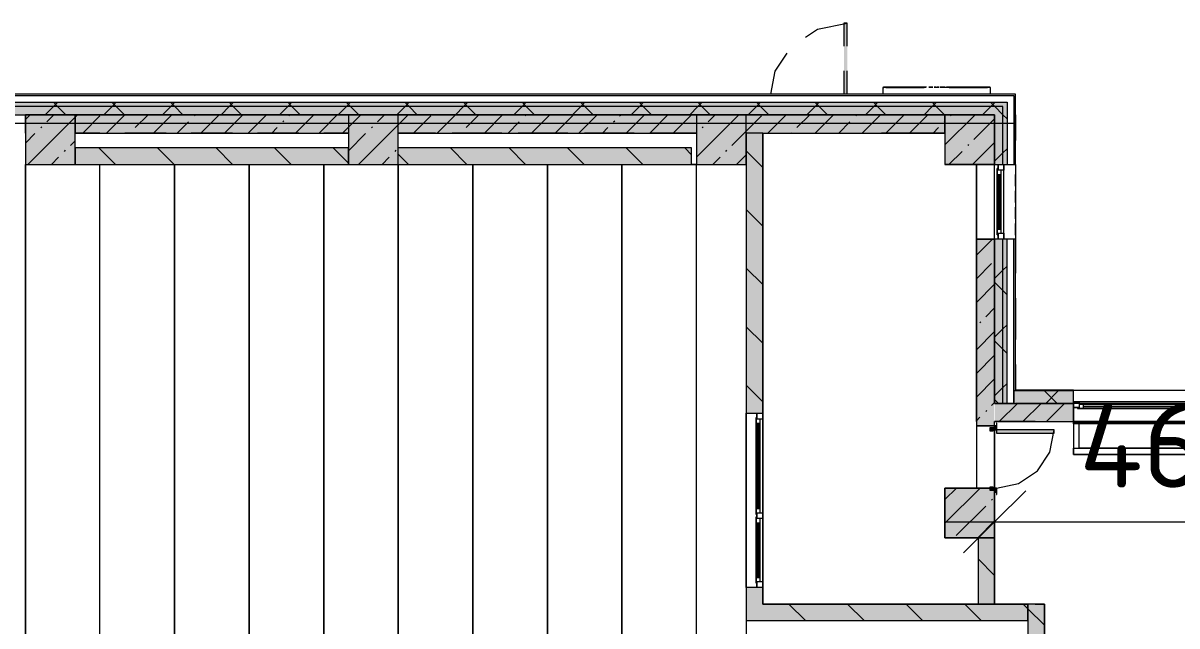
# Model space of a CAD drawing. Header units: millimetres. Extents: x -3817 to 677485, y -22715 to 103890.
# Drawn here: x 13453.5 to 13563.1, y -19439 to -19381.8 of the extents above; entities that cross this region are included whole.
import ezdxf

# ---------------------------------------------------------------- set-up
doc = ezdxf.new("R2010")
doc.units = ezdxf.units.MM
doc.layers.add('PDF _Геометрия', color=7, linetype='Continuous', true_color=0x1d1d1d)
doc.layers.add('PDF _Сплошная заливка', color=7, linetype='Continuous', true_color=0xffffff)
doc.layers.add('PDF _Текст', color=7, linetype='Continuous')
doc.styles.add('PDF ISOCPEUR', font='isocpeur.ttf')

msp = doc.modelspace()

# ---------------------------------------------------------------- hatches: boundary and pattern name
at = {"layer": 'PDF _Сплошная заливка', "transparency": 33554559}
h = msp.add_hatch(color=256, dxfattribs=at)
h.paths.add_polyline_path([(13546.6, -19389.71), (13546.6, -19389.31), (13435.58, -19389.31), (13435.58, -19389.71), (13545.81, -19389.71)], flags=0)
h.paths.add_polyline_path([(13425.52, -19389.71), (13428.5, -19389.71), (13428.5, -19389.31), (13421.41, -19389.31), (13421.41, -19389.71)], flags=0)
h.paths.add_polyline_path([(13414.32, -19389.71), (13414.32, -19389.31), (13407.24, -19389.31), (13407.24, -19389.71), (13410.91, -19389.71)], flags=0)
h.paths.add_polyline_path([(13400.15, -19389.71), (13400.15, -19389.31), (13388.96, -19389.31), (13389, -19389.71)], flags=0)
h = msp.add_hatch(color=256, dxfattribs=at)
h.paths.add_polyline_path([(13522.19, -19390.49), (13545.81, -19390.49), (13545.81, -19389.71), (13435.58, -19389.71), (13435.58, -19390.49), (13520.46, -19390.49)], flags=0)
h.paths.add_polyline_path([(13414.32, -19390.49), (13414.32, -19389.71), (13407.24, -19389.71), (13407.24, -19390.49), (13410.91, -19390.49)], flags=0)
h.paths.add_polyline_path([(13393.85, -19390.49), (13400.15, -19390.49), (13400.15, -19389.71), (13388.96, -19389.71), (13389, -19390.49), (13389.13, -19390.49)], flags=0)
h.paths.add_polyline_path([(13428.5, -19390.49), (13428.5, -19389.71), (13421.41, -19389.71), (13421.41, -19390.49), (13425.52, -19390.49)], flags=0)
h = msp.add_hatch(color=256, dxfattribs=at)
h.paths.add_polyline_path([(13546.6, -19417.9), (13546.6, -19402.31), (13545.81, -19402.31), (13545.81, -19417.9), (13546.02, -19417.9)], flags=0)
h.paths.add_polyline_path([(13545.81, -19395.22), (13546.6, -19395.22), (13546.6, -19389.71), (13545.81, -19389.71), (13545.81, -19395.07)], flags=0)
h = msp.add_hatch(color=256, dxfattribs=at)
h.paths.add_polyline_path([(13546.99, -19417.9), (13546.99, -19402.31), (13546.6, -19402.31), (13546.6, -19417.9)], flags=0)
h.paths.add_polyline_path([(13546.6, -19395.22), (13546.99, -19395.22), (13546.99, -19389.31), (13546.6, -19389.31), (13546.6, -19395.07)], flags=0)
h = msp.add_hatch(color=256, dxfattribs=at)
h.paths.add_polyline_path([(13489.12, -19392.23), (13517.47, -19392.23), (13517.47, -19390.49), (13489.12, -19390.49), (13489.12, -19391.33)], flags=0)
h.paths.add_polyline_path([(13462.03, -19392.23), (13484.4, -19392.23), (13484.4, -19390.49), (13458.42, -19390.49), (13458.42, -19392.23)], flags=0)
h.paths.add_polyline_path([(13541.09, -19392.23), (13541.09, -19390.49), (13522.19, -19390.49), (13522.19, -19392.23), (13535.07, -19392.23)], flags=0)
for points in [[(13522.19, -19395.22), (13522.19, -19390.49), (13517.47, -19390.49), (13517.47, -19395.22), (13520.46, -19395.22)], [(13545.81, -19395.22), (13545.81, -19390.49), (13541.09, -19390.49), (13541.09, -19395.22), (13542.37, -19395.22)], [(13484.4, -19395.22), (13484.4, -19393.64), (13458.42, -19393.64), (13458.42, -19395.22), (13462.03, -19395.22)], [(13517, -19395.22), (13517, -19393.65), (13489.12, -19393.65), (13489.12, -19395.22), (13489.12, -19395.22)], [(13545.81, -19430.65), (13545.75, -19426.12), (13545.34, -19426.12), (13545.34, -19425.93), (13541.09, -19425.93), (13541.09, -19430.65), (13545.75, -19430.65)], [(13548.96, -19438.52), (13548.96, -19436.95), (13522.19, -19436.95), (13522.19, -19438.52), (13535.07, -19438.52)], [(13550.54, -19440.18), (13550.54, -19436.95), (13548.96, -19436.95), (13548.96, -19440.18), (13549.67, -19440.18)]]:
    msp.add_hatch(color=256, dxfattribs=at).paths.add_polyline_path(points)
h = msp.add_hatch(color=256, dxfattribs=at)
h.paths.add_polyline_path([(13523.77, -19436.95), (13523.77, -19435.37), (13522.19, -19435.37), (13522.19, -19436.95)], flags=0)
h.paths.add_polyline_path([(13522.19, -19418.84), (13523.77, -19418.84), (13523.77, -19392.23), (13522.19, -19392.23), (13522.19, -19408.27)], flags=0)
h = msp.add_hatch(color=256, dxfattribs=at)
h.paths.add_polyline_path([(13578.89, -19417.9), (13586.36, -19417.9), (13586.36, -19416.71), (13577.7, -19416.71), (13577.7, -19417.9)], flags=0)
h.paths.add_polyline_path([(13553.29, -19417.9), (13553.29, -19416.71), (13547.62, -19416.71), (13547.62, -19417.9), (13549.67, -19417.9)], flags=0)
h = msp.add_hatch(color=256, dxfattribs=at)
h.paths.add_polyline_path([(13553.29, -19419.63), (13553.29, -19417.9), (13545.81, -19417.9), (13545.81, -19419.63), (13549.67, -19419.63)], flags=0)
h.paths.add_polyline_path([(13578.89, -19419.63), (13584.24, -19419.63), (13584.24, -19417.9), (13577.7, -19417.9), (13577.7, -19419.63)], flags=0)
at = {"layer": 'PDF _Сплошная заливка', "true_color": 0xe2e2e2, "transparency": 33554559}
msp.add_hatch(color=254, dxfattribs=at).paths.add_polyline_path([(13551.48, -19420.73), (13551.48, -19420.41), (13545.97, -19420.41), (13546.02, -19420.73), (13549.67, -19420.73)])

# ---------------------------------------------------------------- linework, layer by layer
at = {"layer": 'PDF _Геометрия', "color": 253, "lineweight": 9, "true_color": 0xaaaaaa}
for points in [[(13527.83, -19383.12), (13528.97, -19382.36), (13531.8, -19381.79)], [(13531.8, -19383.98), (13531.8, -19381.79), (13531.48, -19381.79), (13531.48, -19383.98)], [(13524.53, -19388.53), (13524.96, -19386.36), (13526.1, -19384.66)], [(13531.48, -19386.34), (13531.48, -19388.53)], [(13531.8, -19388.53), (13531.8, -19386.34)], [(13453.49, -19390.49), (13453.69, -19390.49)], [(13264.56, -19391.28), (13362.98, -19391.28), (13449.36, -19391.28), (13547.78, -19391.28)], [(13523.77, -19392.23), (13523.77, -19436.95), (13544.24, -19436.95)], [(13541.09, -19392.23), (13535.07, -19392.23)], [(13522.19, -19395.22), (13522.19, -19484.19), (13522.19, -19442.46), (13522.19, -19452.7), (13522.19, -19484.17), (13397.39, -19484.17), (13522.19, -19484.17), (13522.19, -19452.7), (13522.19, -19442.46)], [(13544.08, -19419.63), (13544.08, -19395.22), (13541.09, -19395.22)], [(13545.66, -19425.93), (13545.81, -19425.93), (13545.81, -19420.41), (13545.81, -19425.88)], [(13549.67, -19419.63), (13545.81, -19419.63)], [(13545.97, -19425.93), (13548.08, -19425.51), (13549.87, -19424.31), (13551.06, -19422.52), (13551.48, -19420.41)], [(13544.24, -19430.65), (13541.09, -19430.65), (13541.09, -19425.93), (13545.34, -19425.93)], [(13545.81, -19426.32), (13545.81, -19436.95), (13548.96, -19436.95)], [(13545.81, -19436.95), (13545.81, -19430.65)], [(13549.67, -19436.95), (13550.54, -19436.95), (13550.54, -19441.28)]]:
    msp.add_lwpolyline(points, dxfattribs=at)
at = {"layer": 'PDF _Геометрия', "color": 7, "lineweight": 9}
for points in [[(13545.81, -19395.22), (13547.78, -19395.22), (13547.78, -19388.53), (13547.62, -19388.53), (13545.81, -19388.53), (13435.58, -19388.53), (13435.58, -19390.49), (13545.81, -19390.49)], [(13535.31, -19387.88), (13535.32, -19387.88), (13535.35, -19387.88), (13535.38, -19387.88), (13535.42, -19387.88), (13535.38, -19387.88), (13535.35, -19387.88), (13535.32, -19387.88), (13535.31, -19387.88), (13535.3, -19387.88)], [(13539.12, -19387.88), (13535.46, -19387.88)], [(13539.12, -19387.88), (13535.46, -19387.88)], [(13539.12, -19387.9), (13535.46, -19387.9)], [(13535.8, -19387.88), (13535.92, -19387.88), (13536.02, -19387.88), (13536.4, -19387.88), (13536.03, -19387.88), (13535.92, -19387.88)], [(13541.26, -19387.88), (13541.45, -19387.88), (13541.36, -19387.88)], [(13545.14, -19387.88), (13541.48, -19387.88)], [(13545.14, -19387.88), (13541.48, -19387.88)], [(13545.14, -19387.9), (13541.48, -19387.9)], [(13545.3, -19387.88), (13545.28, -19387.88), (13545.26, -19387.88), (13545.22, -19387.88), (13545.19, -19387.88), (13545.22, -19387.88), (13545.26, -19387.88), (13545.28, -19387.88), (13545.3, -19387.88), (13545.3, -19387.88)], [(13458.42, -19390.49), (13453.69, -19390.49), (13453.69, -19395.22), (13458.42, -19395.22)], [(13489.12, -19390.49), (13484.4, -19390.49), (13484.4, -19395.22), (13489.12, -19395.22)], [(13522.19, -19390.49), (13517.47, -19390.49), (13517.47, -19395.22), (13522.19, -19395.22)], [(13545.81, -19395.22), (13545.81, -19390.49), (13541.09, -19390.49), (13541.09, -19395.22)], [(13463.14, -19392.23), (13467.08, -19392.23)], [(13469.44, -19392.23), (13473.38, -19392.23)], [(13475.74, -19392.23), (13479.67, -19392.23)], [(13498.18, -19392.23), (13494.24, -19392.23)], [(13504.48, -19392.23), (13500.54, -19392.23)], [(13510.78, -19392.23), (13506.84, -19392.23)], [(13515.89, -19392.23), (13513.14, -19392.23)], [(13458.42, -19395.22), (13484.4, -19395.22), (13484.4, -19393.64), (13458.42, -19393.64)], [(13547.78, -19402.31), (13545.81, -19402.31), (13545.81, -19395.22), (13547.78, -19395.22)], [(13546.68, -19395.77), (13546.13, -19395.77), (13546.13, -19395.22), (13546.68, -19395.22)], [(13546.05, -19395.61), (13546.05, -19401.91), (13546.13, -19401.91), (13546.13, -19401.75), (13546.44, -19401.75), (13546.44, -19395.77), (13546.13, -19395.77), (13546.13, -19395.61)], [(13546.68, -19402.31), (13546.13, -19402.31), (13546.13, -19401.75), (13546.68, -19401.75)], [(13577.7, -19416.65), (13577.7, -19417.9), (13553.29, -19417.9), (13553.29, -19416.65)], [(13553.85, -19417.75), (13553.85, -19418.3), (13553.29, -19418.3), (13553.29, -19417.75)], [(13553.69, -19418.38), (13570.77, -19418.38), (13570.77, -19418.3), (13570.62, -19418.3), (13570.62, -19417.99), (13553.85, -19417.99), (13553.85, -19418.3), (13553.69, -19418.3)], [(13522.19, -19418.84), (13523.77, -19418.84), (13523.77, -19435.37), (13522.19, -19435.37)], [(13523.14, -19419.23), (13523.14, -19428.45), (13523.22, -19428.45), (13523.22, -19428.29), (13523.53, -19428.29), (13523.53, -19419.39), (13523.22, -19419.39), (13523.22, -19419.23)], [(13523.77, -19419.39), (13523.22, -19419.39), (13523.22, -19418.84), (13523.77, -19418.84)], [(13523.77, -19428.84), (13523.22, -19428.84), (13523.22, -19428.29), (13523.77, -19428.29)], [(13523.14, -19428.68), (13523.14, -19434.98), (13523.22, -19434.98), (13523.22, -19434.82), (13523.53, -19434.82), (13523.53, -19428.84), (13523.22, -19428.84), (13523.22, -19428.68)], [(13544.24, -19430.65), (13544.24, -19436.95), (13545.81, -19436.95), (13545.81, -19430.65)], [(13523.77, -19435.37), (13523.22, -19435.37), (13523.22, -19434.82), (13523.77, -19434.82)], [(13522.19, -19436.95), (13522.19, -19438.52), (13548.96, -19438.52), (13548.96, -19436.95), (13523.77, -19436.95), (13523.77, -19435.37), (13522.19, -19435.37)], [(13548.96, -19436.95), (13548.96, -19440.18), (13548.96, -19441.28), (13550.54, -19441.28), (13550.54, -19440.18), (13550.54, -19436.95)]]:
    msp.add_lwpolyline(points, close=True, dxfattribs=at)
for points in [[(13435.58, -19388.68), (13545.81, -19388.68), (13546.99, -19388.68), (13547.62, -19388.68), (13547.62, -19395.22)], [(13453.69, -19388.53), (13453.02, -19388.53)], [(13526.44, -19388.53), (13523.77, -19388.53)], [(13531.48, -19388.53), (13528.81, -19388.53)], [(13532.43, -19388.53), (13531.8, -19388.53)], [(13535.46, -19387.9), (13535.39, -19387.9), (13535.32, -19387.9), (13535.27, -19387.9), (13535.22, -19387.9), (13535.19, -19387.9), (13535.18, -19387.9), (13535.18, -19388.53)], [(13535.18, -19387.9), (13535.19, -19387.9), (13535.22, -19387.9), (13535.27, -19387.9)], [(13535.26, -19387.88), (13535.27, -19387.88), (13535.29, -19387.88), (13535.32, -19387.88), (13535.36, -19387.88), (13535.41, -19387.88), (13535.36, -19387.88), (13535.32, -19387.88), (13535.29, -19387.88), (13535.27, -19387.88), (13535.26, -19387.88), (13535.26, -19387.9)], [(13535.46, -19387.88), (13535.41, -19387.88), (13535.46, -19387.88)], [(13535.46, -19387.88), (13535.42, -19387.88), (13535.46, -19387.88)], [(13539.12, -19388.53), (13535.46, -19388.53)], [(13536.03, -19387.88), (13536.33, -19387.88), (13536.03, -19387.88)], [(13536.99, -19387.88), (13536.82, -19387.88), (13536.99, -19387.88), (13536.56, -19387.88), (13536.72, -19387.88), (13536.8, -19387.88)], [(13538.02, -19387.88), (13538.29, -19387.88)], [(13538.29, -19387.88), (13538.02, -19387.88)], [(13538.25, -19387.88), (13538.15, -19387.88), (13538.05, -19387.88)], [(13538.59, -19387.88), (13538.86, -19387.88)], [(13538.86, -19387.88), (13538.59, -19387.88)], [(13539.33, -19387.88), (13539.1, -19387.88), (13539.01, -19387.88), (13539.27, -19387.88)], [(13539.07, -19387.88), (13539.18, -19387.88)], [(13539.76, -19387.88), (13539.66, -19387.88), (13539.56, -19387.88), (13539.66, -19387.88), (13539.75, -19387.88), (13539.86, -19387.88), (13539.94, -19387.88)], [(13539.57, -19387.88), (13539.65, -19387.88), (13539.75, -19387.88)], [(13539.94, -19387.88), (13539.86, -19387.88), (13539.75, -19387.88)], [(13540.26, -19387.88), (13540.06, -19387.88), (13540.53, -19387.88), (13540.33, -19387.88)], [(13540.62, -19387.88), (13540.95, -19387.88)], [(13541.02, -19387.88), (13540.64, -19387.88)], [(13540.88, -19387.88), (13540.7, -19387.88), (13540.98, -19387.88)], [(13540.79, -19387.88), (13540.88, -19387.88)], [(13540.91, -19387.88), (13541.01, -19387.88)], [(13541.07, -19387.88), (13540.97, -19387.88)], [(13541.03, -19387.88), (13541.13, -19387.88)], [(13541.11, -19387.88), (13541.31, -19387.88), (13541.41, -19387.88), (13541.61, -19387.88)], [(13541.23, -19387.88), (13541.32, -19387.88), (13541.23, -19387.88)], [(13541.48, -19387.88), (13541.24, -19387.88)], [(13541.53, -19387.88), (13541.45, -19387.88)], [(13545.14, -19388.53), (13541.48, -19388.53)], [(13541.58, -19387.88), (13541.73, -19387.88)], [(13541.7, -19387.88), (13541.61, -19387.88)], [(13541.81, -19387.88), (13541.61, -19387.88), (13542.08, -19387.88), (13541.88, -19387.88)], [(13541.86, -19387.88), (13541.77, -19387.88)], [(13541.97, -19387.88), (13541.89, -19387.88)], [(13542.14, -19387.88), (13542.02, -19387.88), (13542.17, -19387.88), (13542.08, -19387.88)], [(13542.8, -19387.88), (13542.16, -19387.88)], [(13542.23, -19387.88), (13542.37, -19387.88)], [(13542.51, -19387.88), (13542.72, -19387.88)], [(13543.01, -19387.88), (13543.29, -19387.88), (13543.01, -19387.88)], [(13543.63, -19387.88), (13543.73, -19387.88), (13543.84, -19387.88)], [(13543.84, -19387.88), (13543.73, -19387.88), (13543.63, -19387.88)], [(13544.26, -19387.88), (13544.16, -19387.88)], [(13544.18, -19387.88), (13544.26, -19387.88), (13544.41, -19387.88)], [(13544.8, -19387.88), (13544.58, -19387.88), (13544.49, -19387.88), (13544.75, -19387.88)], [(13544.55, -19387.88), (13544.66, -19387.88)], [(13545.14, -19387.88), (13545.19, -19387.88), (13545.14, -19387.88)], [(13545.14, -19387.88), (13545.2, -19387.88), (13545.14, -19387.88)], [(13545.42, -19388.53), (13545.42, -19387.9), (13545.41, -19387.9), (13545.38, -19387.9), (13545.34, -19387.9), (13545.28, -19387.9), (13545.22, -19387.9), (13545.14, -19387.9)], [(13545.34, -19387.9), (13545.34, -19387.88), (13545.33, -19387.88), (13545.32, -19387.88), (13545.28, -19387.88), (13545.24, -19387.88), (13545.2, -19387.88), (13545.24, -19387.88), (13545.28, -19387.88), (13545.32, -19387.88), (13545.33, -19387.88), (13545.34, -19387.88)], [(13545.42, -19387.9), (13545.41, -19387.9), (13545.38, -19387.9), (13545.34, -19387.9)], [(13435.58, -19389.31), (13545.81, -19389.31), (13546.6, -19389.31), (13546.99, -19389.31), (13546.99, -19395.22)], [(13546.6, -19395.22), (13546.6, -19389.71), (13545.81, -19389.71), (13435.58, -19389.71)], [(13455.58, -19390.49), (13456.37, -19389.71), (13456.76, -19389.31)], [(13457.53, -19390.49), (13456.74, -19389.71), (13456.35, -19389.31)], [(13461.15, -19390.49), (13461.94, -19389.71), (13462.33, -19389.31)], [(13463.1, -19390.49), (13462.31, -19389.71), (13461.92, -19389.31)], [(13466.72, -19390.49), (13467.51, -19389.71), (13467.9, -19389.31)], [(13468.66, -19390.49), (13467.88, -19389.71), (13467.48, -19389.31)], [(13472.29, -19390.49), (13473.07, -19389.71), (13473.47, -19389.31)], [(13474.23, -19390.49), (13473.44, -19389.71), (13473.05, -19389.31)], [(13477.85, -19390.49), (13478.64, -19389.71), (13479.03, -19389.31)], [(13479.8, -19390.49), (13479.01, -19389.71), (13478.62, -19389.31)], [(13483.42, -19390.49), (13484.21, -19389.71), (13484.6, -19389.31)], [(13485.37, -19390.49), (13484.58, -19389.71), (13484.19, -19389.31)], [(13488.99, -19390.49), (13489.78, -19389.71), (13490.17, -19389.31)], [(13490.93, -19390.49), (13490.15, -19389.71), (13489.75, -19389.31)], [(13492.82, -19392.23), (13494.56, -19390.49), (13495.34, -19389.71), (13495.74, -19389.31)], [(13496.5, -19390.49), (13495.71, -19389.71), (13495.32, -19389.31)], [(13500.12, -19390.49), (13500.91, -19389.71), (13501.3, -19389.31)], [(13502.07, -19390.49), (13501.28, -19389.71), (13500.89, -19389.31)], [(13505.69, -19390.49), (13506.48, -19389.71), (13506.87, -19389.31)], [(13507.64, -19390.49), (13506.85, -19389.71), (13506.46, -19389.31)], [(13511.26, -19390.49), (13512.05, -19389.71), (13512.44, -19389.31)], [(13513.21, -19390.49), (13512.42, -19389.71), (13512.02, -19389.31)], [(13516.83, -19390.49), (13517.61, -19389.71), (13518.01, -19389.31)], [(13518.77, -19390.49), (13517.99, -19389.71), (13517.59, -19389.31)], [(13522.39, -19390.49), (13523.18, -19389.71), (13523.57, -19389.31)], [(13524.34, -19390.49), (13523.55, -19389.71), (13523.16, -19389.31)], [(13527.96, -19390.49), (13528.75, -19389.71), (13529.14, -19389.31)], [(13529.91, -19390.49), (13529.12, -19389.71), (13528.73, -19389.31)], [(13533.53, -19390.49), (13534.32, -19389.71), (13534.71, -19389.31)], [(13535.48, -19390.49), (13534.69, -19389.71), (13534.29, -19389.31)], [(13539.1, -19390.49), (13539.88, -19389.71), (13540.28, -19389.31)], [(13541.04, -19390.49), (13540.26, -19389.71), (13539.86, -19389.31)], [(13544.66, -19390.49), (13545.45, -19389.71), (13545.85, -19389.31)], [(13546.99, -19390.88), (13546.6, -19390.49), (13545.82, -19389.71), (13545.43, -19389.31)], [(13453.69, -19390.95), (13454.15, -19390.49)], [(13453.69, -19392.23), (13453.69, -19392.07), (13453.69, -19390.49)], [(13453.91, -19395.22), (13458.42, -19390.72), (13458.64, -19390.49)], [(13455.73, -19391.16), (13456.39, -19390.49)], [(13523.77, -19392.23), (13522.19, -19392.23), (13522.19, -19418.84), (13523.77, -19418.84), (13523.77, -19392.23), (13541.09, -19392.23), (13541.09, -19390.49), (13458.42, -19390.49), (13458.42, -19392.23), (13484.4, -19392.23), (13482.04, -19392.23), (13484.4, -19392.23), (13482.04, -19392.23)], [(13459.15, -19392.23), (13460.78, -19390.6)], [(13461.39, -19392.23), (13463.13, -19390.49)], [(13464.14, -19391.72), (13465.37, -19390.49)], [(13465.88, -19392.23), (13467.62, -19390.49)], [(13469.76, -19390.6), (13469.85, -19390.51)], [(13470.37, -19392.23), (13472.11, -19390.49)], [(13472.62, -19392.23), (13474.35, -19390.49)], [(13474.86, -19392.23), (13476.6, -19390.49)], [(13478.74, -19390.6), (13478.84, -19390.49)], [(13479.35, -19392.23), (13481.09, -19390.49)], [(13481.6, -19392.23), (13483.33, -19390.49)], [(13483.84, -19392.23), (13484.4, -19391.67), (13485.58, -19390.49)], [(13485.34, -19395.22), (13489.12, -19391.44), (13490.07, -19390.49)], [(13487.15, -19391.16), (13487.82, -19390.49)], [(13490.58, -19392.23), (13492.21, -19390.6)], [(13495.57, -19391.72), (13496.8, -19390.49)], [(13497.31, -19392.23), (13499.05, -19390.49)], [(13501.19, -19390.6), (13501.28, -19390.51)], [(13501.8, -19392.23), (13503.54, -19390.49)], [(13504.05, -19392.23), (13505.78, -19390.49)], [(13506.29, -19392.23), (13508.03, -19390.49)], [(13510.17, -19390.6), (13510.27, -19390.49)], [(13510.78, -19392.23), (13512.52, -19390.49)], [(13513.03, -19392.23), (13514.76, -19390.49)], [(13515.27, -19392.23), (13517.01, -19390.49)], [(13517.47, -19394.52), (13521.5, -19390.49)], [(13518.58, -19391.16), (13519.25, -19390.49)], [(13520.83, -19393.41), (13522.19, -19392.04), (13523.64, -19390.6)], [(13524.25, -19392.23), (13525.99, -19390.49)], [(13527, -19391.72), (13528.23, -19390.49)], [(13528.74, -19392.23), (13530.48, -19390.49)], [(13532.62, -19390.6), (13532.71, -19390.51)], [(13533.23, -19392.23), (13534.97, -19390.49)], [(13535.48, -19392.23), (13537.21, -19390.49)], [(13537.72, -19392.23), (13539.46, -19390.49)], [(13541.09, -19393.35), (13543.95, -19390.49)], [(13541.6, -19390.6), (13541.7, -19390.49)], [(13543.84, -19392.84), (13545.81, -19390.87)], [(13547.78, -19390.49), (13547.78, -19392.94)], [(13455.16, -19391.72), (13455.26, -19391.63)], [(13468.13, -19392.23), (13469.19, -19391.16)], [(13477.11, -19392.23), (13477.61, -19391.72)], [(13478.17, -19391.16), (13478.27, -19391.07)], [(13486.59, -19391.72), (13486.69, -19391.63)], [(13499.56, -19392.23), (13500.62, -19391.16)], [(13508.54, -19392.23), (13509.04, -19391.72)], [(13509.6, -19391.16), (13509.7, -19391.07)], [(13518.02, -19391.72), (13518.12, -19391.63)], [(13530.99, -19392.23), (13532.05, -19391.16)], [(13539.97, -19392.23), (13540.47, -19391.72)], [(13541.03, -19391.16), (13541.09, -19391.11), (13541.13, -19391.07)], [(13453.69, -19393.19), (13454.6, -19392.28)], [(13457.97, -19393.41), (13458.42, -19392.96)], [(13460.78, -19392.23), (13458.42, -19392.23)], [(13460.78, -19392.23), (13458.42, -19392.23), (13460.78, -19392.23)], [(13463.14, -19392.23), (13467.08, -19392.23)], [(13463.64, -19392.23), (13463.68, -19392.19)], [(13469.44, -19392.23), (13473.38, -19392.23)], [(13475.74, -19392.23), (13479.67, -19392.23)], [(13484.4, -19393.92), (13486.03, -19392.28)], [(13492.67, -19392.23), (13489.12, -19392.23), (13517.47, -19392.23), (13513.93, -19392.23)], [(13491.88, -19392.23), (13489.12, -19392.23), (13491.88, -19392.23)], [(13498.97, -19392.23), (13495.03, -19392.23)], [(13495.07, -19392.23), (13495.11, -19392.19)], [(13505.26, -19392.23), (13501.33, -19392.23)], [(13511.56, -19392.23), (13507.63, -19392.23)], [(13515.89, -19392.23), (13517.47, -19392.23), (13515.89, -19392.23)], [(13526.5, -19392.23), (13526.54, -19392.19)], [(13543.71, -19395.22), (13545.81, -19393.12)], [(13457.41, -19393.97), (13457.5, -19393.87)], [(13462.25, -19395.22), (13460.68, -19393.64)], [(13467.82, -19395.22), (13466.25, -19393.64)], [(13473.39, -19395.22), (13471.81, -19393.64)], [(13478.96, -19395.22), (13477.38, -19393.64)], [(13484.4, -19395.09), (13482.95, -19393.64)], [(13488.65, -19395.22), (13517, -19395.22), (13517, -19393.65), (13489.12, -19393.65)], [(13488.84, -19393.97), (13488.93, -19393.87)], [(13490.1, -19395.22), (13489.12, -19394.25)], [(13495.66, -19395.22), (13494.09, -19393.65)], [(13501.23, -19395.22), (13499.66, -19393.65)], [(13506.8, -19395.22), (13505.22, -19393.65)], [(13512.37, -19395.22), (13510.79, -19393.65)], [(13517, -19394.29), (13516.36, -19393.65)], [(13520.27, -19393.97), (13520.36, -19393.87)], [(13521.26, -19395.22), (13522.19, -19394.29)], [(13523.77, -19395.49), (13522.19, -19393.91)], [(13541.47, -19395.22), (13542.72, -19393.97)], [(13543.28, -19393.41), (13543.37, -19393.31)], [(13545.81, -19394.91), (13546.6, -19394.12), (13546.99, -19393.73)], [(13465.34, -19442.46), (13465.34, -19452.7), (13465.34, -19442.46), (13462.98, -19442.46), (13460.62, -19442.46), (13460.62, -19452.7), (13460.62, -19442.46), (13458.26, -19442.46), (13453.69, -19442.46), (13453.69, -19395.22), (13453.69, -19442.46)], [(13456.16, -19395.22), (13456.85, -19394.53)], [(13458.4, -19395.22), (13458.42, -19395.21)], [(13472.43, -19442.46), (13472.43, -19452.7), (13472.43, -19442.46), (13470.07, -19442.46), (13467.71, -19442.46), (13467.71, -19452.7), (13467.71, -19442.46), (13465.34, -19442.46), (13460.78, -19442.46), (13460.78, -19395.22), (13462.03, -19395.22)], [(13460.78, -19442.46), (13460.78, -19395.22)], [(13479.52, -19442.46), (13479.52, -19452.7), (13479.52, -19442.46), (13477.15, -19442.46), (13474.79, -19442.46), (13474.79, -19452.7), (13474.79, -19442.46), (13472.43, -19442.46), (13467.86, -19442.46), (13467.86, -19395.22), (13467.86, -19442.46)], [(13486.6, -19442.46), (13486.6, -19452.7), (13486.6, -19442.46), (13484.24, -19442.46), (13481.88, -19442.46), (13481.88, -19452.7), (13481.88, -19442.46), (13479.52, -19442.46), (13474.95, -19442.46), (13474.95, -19395.22), (13474.95, -19442.46)], [(13493.69, -19442.46), (13493.69, -19452.7), (13493.69, -19442.46), (13491.33, -19442.46), (13488.97, -19442.46), (13488.97, -19452.7), (13488.97, -19442.46), (13486.6, -19442.46), (13482.04, -19442.46), (13482.04, -19395.22), (13482.04, -19442.46)], [(13487.59, -19395.22), (13488.28, -19394.53)], [(13500.78, -19442.46), (13500.78, -19452.7), (13500.78, -19442.46), (13498.41, -19442.46), (13496.05, -19442.46), (13496.05, -19452.7), (13496.05, -19442.46), (13493.69, -19442.46), (13489.12, -19442.46), (13489.12, -19395.22), (13489.12, -19442.46)], [(13507.86, -19442.46), (13507.86, -19452.7), (13507.86, -19442.46), (13505.5, -19442.46), (13503.14, -19442.46), (13503.14, -19452.7), (13503.14, -19442.46), (13500.78, -19442.46), (13496.21, -19442.46), (13496.21, -19395.22), (13496.21, -19442.46)], [(13514.95, -19442.46), (13514.95, -19452.7), (13514.95, -19442.46), (13512.59, -19442.46), (13510.22, -19442.46), (13510.22, -19452.7), (13510.22, -19442.46), (13507.86, -19442.46), (13503.3, -19442.46), (13503.3, -19395.22), (13503.3, -19442.46)], [(13522.04, -19442.46), (13519.67, -19442.46), (13517.31, -19442.46), (13517.31, -19452.7), (13517.31, -19442.46), (13514.95, -19442.46), (13510.38, -19442.46), (13510.38, -19395.22), (13510.38, -19442.46)], [(13517.47, -19442.46), (13517.47, -19395.22), (13517, -19395.22), (13517.47, -19395.22), (13522.19, -19395.22), (13522.19, -19442.46)], [(13517.47, -19442.46), (13517.47, -19395.22)], [(13519.02, -19395.22), (13519.71, -19394.53)], [(13545.81, -19395.22), (13544.08, -19395.22), (13544.08, -19395.38), (13544.08, -19402.31), (13545.81, -19402.31)], [(13546.13, -19395.22), (13546.13, -19395.77)], [(13546.68, -19402.31), (13546.68, -19395.22)], [(13547.78, -19395.31), (13547.78, -19399.24)], [(13546.05, -19401.91), (13546.05, -19395.61)], [(13546.05, -19396.16), (13546.44, -19396.16)], [(13546.21, -19401.36), (13546.21, -19396.16)], [(13546.29, -19396.16), (13546.29, -19401.36)], [(13547.78, -19396.17), (13547.78, -19397.29), (13547.78, -19396.17)], [(13547.78, -19396.17), (13547.78, -19397.29), (13547.78, -19396.17)], [(13547.78, -19396.17), (13547.78, -19397.29), (13547.78, -19396.17)], [(13547.78, -19396.17), (13547.78, -19397.29), (13547.78, -19396.17)], [(13547.78, -19396.17), (13547.78, -19397.29), (13547.78, -19396.17)], [(13547.78, -19396.17), (13547.78, -19397.29), (13547.78, -19396.17)], [(13547.78, -19396.17), (13547.78, -19397.29), (13547.78, -19396.17)], [(13547.78, -19396.17), (13547.78, -19397.29), (13547.78, -19396.17)], [(13547.78, -19397.71), (13547.78, -19398.84), (13547.78, -19397.71)], [(13547.78, -19397.71), (13547.78, -19398.84), (13547.78, -19397.71)], [(13547.78, -19397.71), (13547.78, -19398.84), (13547.78, -19397.71)], [(13547.78, -19397.71), (13547.78, -19398.84), (13547.78, -19397.71)], [(13547.78, -19397.71), (13547.78, -19398.84), (13547.78, -19397.71)], [(13547.78, -19397.71), (13547.78, -19398.84), (13547.78, -19397.71)], [(13547.78, -19397.71), (13547.78, -19398.84), (13547.78, -19397.71)], [(13523.77, -19401.06), (13522.19, -19399.48)], [(13547.78, -19399.26), (13547.78, -19400.39), (13547.78, -19399.26)], [(13547.78, -19399.26), (13547.78, -19400.39), (13547.78, -19399.26)], [(13547.78, -19399.26), (13547.78, -19400.39), (13547.78, -19399.26)], [(13547.78, -19399.26), (13547.78, -19400.39), (13547.78, -19399.26)], [(13547.78, -19399.26), (13547.78, -19400.39), (13547.78, -19399.26)], [(13547.78, -19399.26), (13547.78, -19400.39), (13547.78, -19399.26)], [(13547.78, -19399.26), (13547.78, -19400.39), (13547.78, -19399.26)], [(13547.78, -19399.26), (13547.78, -19400.39), (13547.78, -19399.26)], [(13547.78, -19400.81), (13547.78, -19401.94), (13547.78, -19400.81)], [(13547.78, -19400.81), (13547.78, -19401.94), (13547.78, -19400.81)], [(13547.78, -19400.81), (13547.78, -19401.94), (13547.78, -19400.81)], [(13547.78, -19400.81), (13547.78, -19401.94), (13547.78, -19400.81)], [(13547.78, -19400.81), (13547.78, -19401.94), (13547.78, -19400.81)], [(13547.78, -19400.81), (13547.78, -19401.94), (13547.78, -19400.81)], [(13547.78, -19400.81), (13547.78, -19401.94), (13547.78, -19400.81)], [(13546.05, -19401.36), (13546.44, -19401.36)], [(13546.13, -19401.75), (13546.13, -19402.31)], [(13547.78, -19401.6), (13547.78, -19405.54)], [(13547.62, -19417.9), (13545.81, -19417.9), (13545.81, -19402.31), (13544.08, -19402.31), (13544.08, -19420.02), (13545.75, -19420.02), (13544.08, -19420.02), (13544.08, -19425.93), (13545.34, -19425.93), (13541.09, -19425.93), (13541.09, -19430.65), (13545.81, -19430.65), (13545.81, -19426.32)], [(13544.08, -19403.83), (13545.6, -19402.31)], [(13547.78, -19414.2), (13547.78, -19416.65), (13547.78, -19402.31), (13545.81, -19402.31), (13545.81, -19417.9), (13547.62, -19417.9), (13547.78, -19417.9), (13553.29, -19417.9), (13553.29, -19416.65), (13547.78, -19416.65), (13547.78, -19416.69)], [(13546.6, -19417.9), (13546.6, -19402.31)], [(13546.99, -19417.9), (13546.99, -19402.31)], [(13553.29, -19416.71), (13547.78, -19416.71), (13547.62, -19416.71), (13547.62, -19417.9), (13547.62, -19416.71), (13547.62, -19416.69), (13547.62, -19402.31)], [(13547.78, -19402.36), (13547.78, -19403.48), (13547.78, -19402.36)], [(13547.78, -19402.36), (13547.78, -19403.48), (13547.78, -19402.36)], [(13547.78, -19402.36), (13547.78, -19403.48), (13547.78, -19402.36)], [(13547.78, -19402.36), (13547.78, -19403.48), (13547.78, -19402.36)], [(13547.78, -19402.36), (13547.78, -19403.48), (13547.78, -19402.36)], [(13547.78, -19402.36), (13547.78, -19403.48), (13547.78, -19402.36)], [(13547.78, -19402.36), (13547.78, -19403.48), (13547.78, -19402.36)], [(13547.78, -19402.36), (13547.78, -19403.48), (13547.78, -19402.36)], [(13523.77, -19406.62), (13522.19, -19405.05)], [(13544.08, -19406.07), (13545.52, -19404.63)], [(13545.81, -19406.05), (13546.6, -19405.26), (13546.99, -19404.87)], [(13544.08, -19408.32), (13545.81, -19406.59)], [(13546.99, -19407.58), (13546.6, -19407.19), (13545.81, -19406.4)], [(13547.78, -19407.9), (13547.78, -19411.84)], [(13544.96, -19409.68), (13545.81, -19408.83)], [(13523.77, -19412.19), (13522.19, -19410.62)], [(13544.4, -19410.24), (13544.5, -19410.15)], [(13545.81, -19411.62), (13546.6, -19410.83), (13546.99, -19410.43)], [(13544.08, -19412.81), (13545.81, -19411.08)], [(13546.99, -19413.15), (13546.6, -19412.76), (13545.81, -19411.97)], [(13544.08, -19415.05), (13545.81, -19413.32)], [(13523.77, -19417.76), (13522.19, -19416.18)], [(13544.08, -19417.3), (13545.81, -19415.57)], [(13545.81, -19417.18), (13546.6, -19416.4), (13546.99, -19416)], [(13553.29, -19416.69), (13547.78, -19416.69), (13547.62, -19416.69), (13547.62, -19416.71)], [(13551.74, -19417.9), (13550.56, -19416.71)], [(13550.67, -19417.9), (13551.85, -19416.71)], [(13545.52, -19418.1), (13545.81, -19417.81)], [(13546.17, -19417.9), (13545.81, -19417.54)], [(13545.81, -19420.02), (13545.81, -19419.63), (13553.29, -19419.63), (13553.29, -19417.9), (13547.78, -19417.9)], [(13546.24, -19419.63), (13547.97, -19417.9)], [(13548.49, -19419.63), (13550.22, -19417.9)], [(13550.73, -19419.63), (13552.46, -19417.9)], [(13577.7, -19417.75), (13553.29, -19417.75)], [(13553.29, -19417.9), (13553.29, -19419.63), (13577.47, -19419.63), (13577.7, -19419.63), (13577.7, -19417.9)], [(13553.29, -19418.3), (13553.85, -19418.3)], [(13570.77, -19418.38), (13553.69, -19418.38)], [(13554.24, -19418.38), (13554.24, -19417.99)], [(13554.24, -19418.15), (13570.22, -19418.15)], [(13570.22, -19418.23), (13554.24, -19418.23)], [(13523.14, -19428.45), (13523.14, -19419.23)], [(13523.22, -19418.84), (13523.22, -19419.39)], [(13523.77, -19435.37), (13523.77, -19418.84)], [(13544.08, -19419.54), (13544.4, -19419.22)], [(13544.96, -19418.66), (13545.06, -19418.57)], [(13523.14, -19419.78), (13523.53, -19419.78)], [(13523.29, -19427.89), (13523.29, -19419.78)], [(13523.37, -19419.78), (13523.37, -19427.89)], [(13545.81, -19420.41), (13545.81, -19425.93), (13545.66, -19425.93), (13545.81, -19425.93), (13545.81, -19429.15), (13545.81, -19433.87)], [(13577.7, -19419.63), (13553.29, -19419.63), (13553.29, -19422.15), (13577.54, -19422.15), (13553.85, -19422.15), (13553.85, -19419.84)], [(13553.85, -19419.63), (13553.29, -19419.63), (13553.29, -19422.15), (13553.29, -19422.75), (13577.7, -19422.75), (13553.29, -19422.75), (13553.29, -19422.15)], [(13577.55, -19419.84), (13553.3, -19419.84), (13553.3, -19419.68), (13577.55, -19419.68)], [(13541.09, -19429.27), (13544.43, -19425.93)], [(13541.09, -19427.03), (13542.19, -19425.93)], [(13545.52, -19427.08), (13545.62, -19426.99)], [(13523.14, -19427.89), (13523.53, -19427.89)], [(13523.22, -19428.29), (13523.22, -19428.84)], [(13542.16, -19430.45), (13544.96, -19427.64)], [(13523.14, -19434.98), (13523.14, -19428.68)], [(13523.14, -19429.23), (13523.53, -19429.23)], [(13523.29, -19434.43), (13523.29, -19429.23)], [(13523.37, -19429.23), (13523.37, -19434.43)], [(13541.09, -19429.15), (13587.23, -19429.15)], [(13544.2, -19430.65), (13545.81, -19429.04)], [(13545.81, -19434.24), (13544.24, -19432.66)], [(13523.14, -19434.43), (13523.53, -19434.43)], [(13523.22, -19434.82), (13523.22, -19435.37)], [(13527.83, -19438.52), (13526.25, -19436.95)], [(13533.4, -19438.52), (13531.82, -19436.95)], [(13538.96, -19438.52), (13537.39, -19436.95)], [(13544.53, -19438.52), (13542.96, -19436.95)], [(13550.54, -19438.96), (13548.96, -19437.39), (13548.52, -19436.95)], [(13522.26, -19438.52), (13522.19, -19438.46)]]:
    msp.add_lwpolyline(points, dxfattribs=at)
at = {"layer": 'PDF _Геометрия', "color": 253, "lineweight": 9, "true_color": 0xaaaaaa}
for points in [[(13545.97, -19420.41), (13545.97, -19420.22), (13545.34, -19420.22), (13545.34, -19420.49), (13545.66, -19420.49), (13545.66, -19420.41)], [(13545.75, -19420.34), (13545.81, -19420.34), (13545.81, -19419.78), (13545.75, -19419.78)], [(13545.81, -19420.22), (13545.97, -19420.22), (13545.97, -19420.02), (13545.81, -19420.02)], [(13545.81, -19420.34), (13545.82, -19420.34), (13545.82, -19420.22), (13545.81, -19420.22)], [(13545.96, -19420.34), (13545.97, -19420.34), (13545.97, -19420.22), (13545.96, -19420.22)], [(13545.97, -19420.34), (13546.03, -19420.34), (13546.03, -19419.78), (13545.97, -19419.78)], [(13551.48, -19420.41), (13545.97, -19420.41), (13545.97, -19420.73), (13551.48, -19420.73)], [(13545.97, -19425.93), (13545.66, -19425.93), (13545.66, -19425.85), (13545.34, -19425.85), (13545.34, -19426.12), (13545.97, -19426.12)], [(13545.75, -19426.01), (13545.75, -19426.56), (13545.81, -19426.56), (13545.81, -19426.01)], [(13545.81, -19426.01), (13545.81, -19426.12), (13545.82, -19426.12), (13545.82, -19426.01)], [(13545.96, -19426.01), (13545.96, -19426.12), (13545.97, -19426.12), (13545.97, -19426.01)], [(13545.97, -19426.01), (13545.97, -19426.56), (13546.03, -19426.56), (13546.03, -19426.01)], [(13545.81, -19426.12), (13545.81, -19426.32), (13545.97, -19426.32), (13545.97, -19426.12)]]:
    msp.add_lwpolyline(points, close=True, dxfattribs=at)
at = {"layer": 'PDF _Геометрия', "color": 7, "lineweight": 20}
msp.add_lwpolyline([(13548.77, -19426.19), (13545.81, -19429.15), (13542.86, -19432.1)], dxfattribs=at)
at = {"layer": 'PDF _Сплошная заливка', "color": 254, "lineweight": 35, "true_color": 0xe2e2e2, "transparency": 33554559}
for points in [[(13531.8, -19388.53), (13531.8, -19381.79), (13531.48, -19388.53), (13531.48, -19381.79)], [(13545.34, -19420.49), (13545.97, -19420.41), (13545.34, -19420.22), (13545.97, -19420.22)], [(13545.97, -19426.12), (13545.97, -19425.93), (13545.34, -19426.12), (13545.34, -19425.88)]]:
    msp.add_solid(points, dxfattribs=at)
at = {"layer": 'PDF _Сплошная заливка', "lineweight": 35, "transparency": 33554559}
for points in [[(13458.42, -19395.22), (13458.42, -19390.49), (13453.69, -19395.22), (13453.69, -19390.49)], [(13489.12, -19395.22), (13489.12, -19390.49), (13484.4, -19395.22), (13484.4, -19390.49)], [(13545.75, -19420.02), (13545.81, -19402.31), (13544.08, -19420.02), (13544.08, -19402.31)], [(13545.81, -19436.95), (13545.81, -19430.65), (13544.24, -19436.95), (13544.24, -19430.65)]]:
    msp.add_solid(points, dxfattribs=at)
at = {"layer": 'PDF _Сплошная заливка', "color": 7, "lineweight": 35, "true_color": 0xfbfbfb, "transparency": 33554559}
for points in [[(13545.97, -19420.22), (13545.97, -19420.02), (13545.81, -19420.22), (13545.81, -19420.02)], [(13545.97, -19426.32), (13545.97, -19426.12), (13545.81, -19426.32), (13545.81, -19426.12)]]:
    msp.add_solid(points, dxfattribs=at)

# ---------------------------------------------------------------- texts
at = {"layer": 'PDF _Текст', "insert": (13553.83, -19421.87), "char_height": 8.056, "attachment_point": 4, "style": 'PDF ISOCPEUR'}
msp.add_mtext('4660', dxfattribs=at)

doc.saveas('drawing.dxf')
